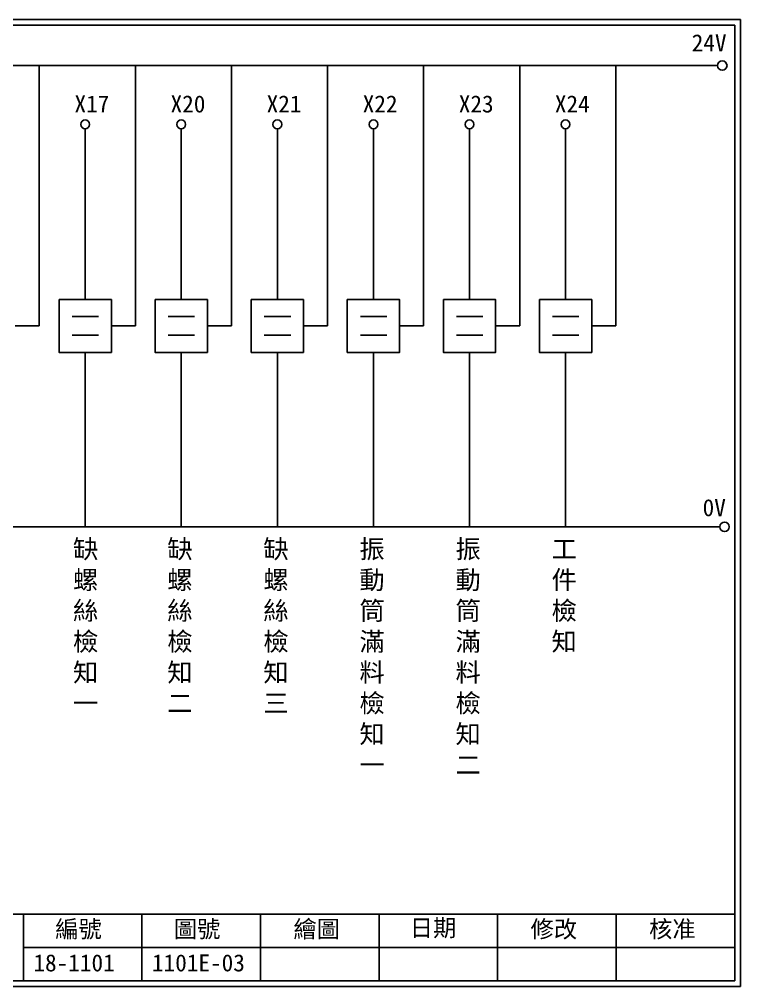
# Model space of a CAD drawing. Extents: x 325 to 612, y 3 to 207.
# Drawn here: x 460.2 to 612.3, y 3 to 207 of the extents above; entities that cross this region are included whole.
import ezdxf

# ---------------------------------------------------------------- set-up
doc = ezdxf.new("R2010")
doc.units = 0
doc.layers.get('0').update_dxf_attribs({"linetype": 'CONTINUOUS'})
doc.layers.add('圖框層', color=7, linetype='CONTINUOUS')
doc.layers.add('標尺寸層', color=3, linetype='CONTINUOUS')
doc.styles.add('CNS', font='romanc.shx', dxfattribs={"bigfont": 'chineset.shx'})
doc.styles.add('STSL', font='kaiu.ttf')

msp = doc.modelspace()

# ---------------------------------------------------------------- linework, layer by layer
at = {"color": 0}
for p, q in [((464.42, 142.31), (464.42, 197.22)), ((484.68, 142.31), (484.68, 197.22)), ((504.94, 142.31), (504.94, 197.22)), ((504.94, 142.31), (504.94, 197.22)), ((525.2, 142.31), (525.2, 197.22)), ((545.46, 142.31), (545.46, 197.22)), ((565.72, 142.31), (565.72, 197.22)), ((585.98, 142.31), (585.98, 197.22)), ((474.1, 147.89), (474.1, 183.91)), ((494.36, 147.89), (494.36, 183.91)), ((514.62, 147.89), (514.62, 183.91)), ((534.88, 147.89), (534.88, 183.91)), ((555.14, 147.89), (555.14, 183.91)), ((575.4, 147.89), (575.4, 183.91)), ((474.1, 136.73), (474.1, 99.96)), ((494.36, 136.73), (494.36, 99.96)), ((514.62, 136.73), (514.62, 99.96)), ((534.88, 136.73), (534.88, 99.96)), ((555.14, 136.73), (555.14, 99.96)), ((575.4, 136.73), (575.4, 99.96))]:
    msp.add_line(p, q, dxfattribs=at)
for points in [[(468.59, 147.89), (479.62, 147.89), (479.62, 136.73), (468.59, 136.73)], [(488.85, 147.89), (499.87, 147.89), (499.87, 136.73), (488.85, 136.73)], [(509.11, 147.89), (520.13, 147.89), (520.13, 136.73), (509.11, 136.73)], [(529.37, 147.89), (540.39, 147.89), (540.39, 136.73), (529.37, 136.73)], [(549.63, 147.89), (560.65, 147.89), (560.65, 136.73), (549.63, 136.73)], [(569.89, 147.89), (580.91, 147.89), (580.91, 136.73), (569.89, 136.73)]]:
    msp.add_lwpolyline(points, close=True, dxfattribs=at)
for centre in [(608.44, 197.22), (608.92, 99.96)]:
    msp.add_circle(centre, 1)
at = {"layer": '圖框層', "color": 7}
for p, q in [((612.32, 206.97), (325.32, 206.97)), ((612.32, 3), (612.32, 206.97)), ((611.07, 205.72), (326.57, 205.72)), ((611.07, 4.25), (611.07, 205.72)), ((326.57, 18.25), (611.07, 18.25)), ((461.07, 4.25), (461.07, 18.25)), ((486.07, 4.25), (486.07, 18.25)), ((511.07, 4.25), (511.07, 18.25)), ((536.07, 4.25), (536.07, 18.25)), ((561.07, 4.25), (561.07, 18.25)), ((586.07, 4.25), (586.07, 18.25)), ((461.07, 11.25), (611.07, 11.25)), ((326.57, 4.25), (611.07, 4.25)), ((325.32, 3), (612.32, 3))]:
    msp.add_line(p, q, dxfattribs=at)
at = {"layer": '標尺寸層', "color": 7}
for p, q in [((329.84, 197.22), (607.44, 197.22)), ((330.05, 99.96), (607.92, 99.96))]:
    msp.add_line(p, q, dxfattribs=at)
at = {"layer": '標尺寸層', "color": 0}
for p, q in [((471.34, 144.34), (476.91, 144.34)), ((491.6, 144.34), (497.17, 144.34)), ((511.86, 144.34), (517.43, 144.34)), ((532.12, 144.34), (537.69, 144.34)), ((552.38, 144.34), (557.95, 144.34)), ((572.64, 144.34), (578.21, 144.34)), ((464.42, 142.31), (459.36, 142.31)), ((484.68, 142.31), (479.62, 142.31)), ((504.94, 142.31), (499.87, 142.31)), ((525.2, 142.31), (520.13, 142.31)), ((545.46, 142.31), (540.39, 142.31)), ((565.72, 142.31), (560.65, 142.31)), ((585.98, 142.31), (580.91, 142.31)), ((471.34, 140.37), (476.91, 140.37)), ((491.6, 140.37), (497.17, 140.37)), ((511.86, 140.37), (517.43, 140.37)), ((532.12, 140.37), (537.69, 140.37)), ((552.38, 140.37), (557.95, 140.37)), ((572.64, 140.37), (578.21, 140.37))]:
    msp.add_line(p, q, dxfattribs=at)
at = {"layer": '標尺寸層', "color": 7}
for centre in [(474.1, 184.83), (494.36, 184.83), (514.62, 184.83), (534.88, 184.83), (555.14, 184.83), (575.4, 184.83)]:
    msp.add_circle(centre, 0.92, dxfattribs=at)

# ---------------------------------------------------------------- texts
at = {"layer": '圖框層', "color": 4, "style": 'STSL'}
for s, p in [('24V', (602, 200.22)), ('X17', (471.84, 187.33)), ('X20', (492.1, 187.33)), ('X21', (512.36, 187.33)), ('X22', (532.62, 187.33)), ('X23', (552.88, 187.33)), ('X24', (573.14, 187.33)), ('0V', (604.3, 102.2)), ('編號', (467.78, 13.34)), ('圖號', (492.78, 13.34)), ('繪圖', (518.01, 13.34)), ('日期', (542.54, 13.59)), ('修改', (568.01, 13.34)), ('核准', (593.01, 13.34)), ('18-1101', (463.18, 6.22)), ('1101E-03', (488.18, 6.22))]:
    msp.add_text(s, height=3.6, dxfattribs=at).set_placement(p)
at = {"layer": '標尺寸層', "color": 7, "char_height": 3.9, "width": 4.9608, "attachment_point": 1, "style": 'CNS'}
for s, insert in [('{\\fDFKai-SB|b0|i0|c136|p65;缺螺絲檢知一}', (471.53, 97.23)), ('{\\fDFKai-SB|b0|i0|c136|p65;缺螺絲檢知二}', (491.41, 97.23)), ('{\\fDFKai-SB|b0|i0|c136|p65;缺螺絲檢知三}', (511.67, 97.23)), ('{\\fDFKai-SB|b0|i0|c136|p65;振動筒滿料檢知一}', (531.93, 97.23)), ('{\\fDFKai-SB|b0|i0|c136|p65;振動筒滿料檢知二}', (552.19, 97.23)), ('{\\fDFKai-SB|b0|i0|c136|p65;工件檢知}', (572.45, 97.23))]:
    msp.add_mtext(s, dxfattribs=dict(at, insert=insert))

doc.saveas('drawing.dxf')
